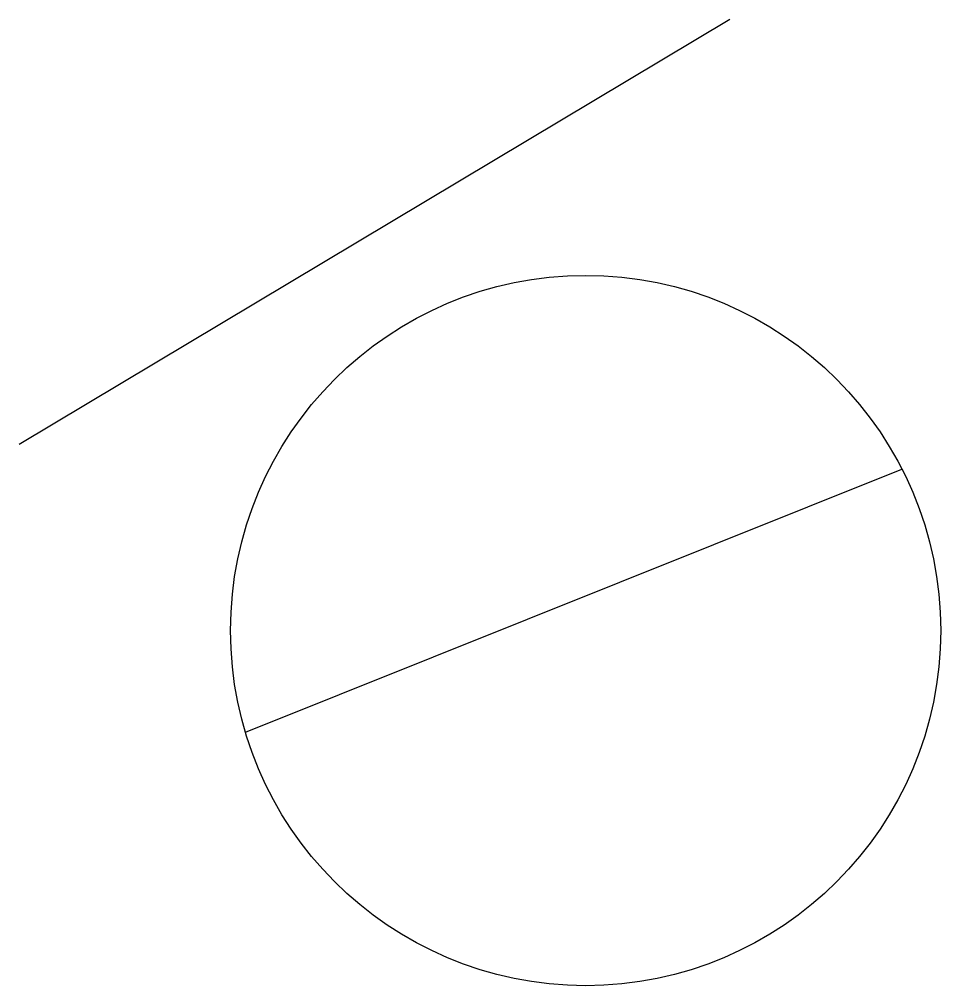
# Model space of a CAD drawing. Header units: millimetres. Extents: x -8.26 to 0.54, y -2.83 to 6.39.
import ezdxf

# ---------------------------------------------------------------- set-up
doc = ezdxf.new("R2010")
doc.units = ezdxf.units.MM

# ---------------------------------------------------------------- blocks, each defined once
blk = doc.blocks.new('primeiro', base_point=(-2.9607, 0.8415))
blk.add_line((-6.096153, -0.414292), (0.174785, 2.097196))
blk.add_circle((-2.846975, 0.557533), 3.391401)

msp = doc.modelspace()

# ---------------------------------------------------------------- linework, layer by layer
msp.add_line((-8.256228, 2.336892), (-1.470937, 6.393832))

# ---------------------------------------------------------------- block references
msp.add_blockref('primeiro', (-2.9607, 0.8415))

doc.saveas('drawing.dxf')
